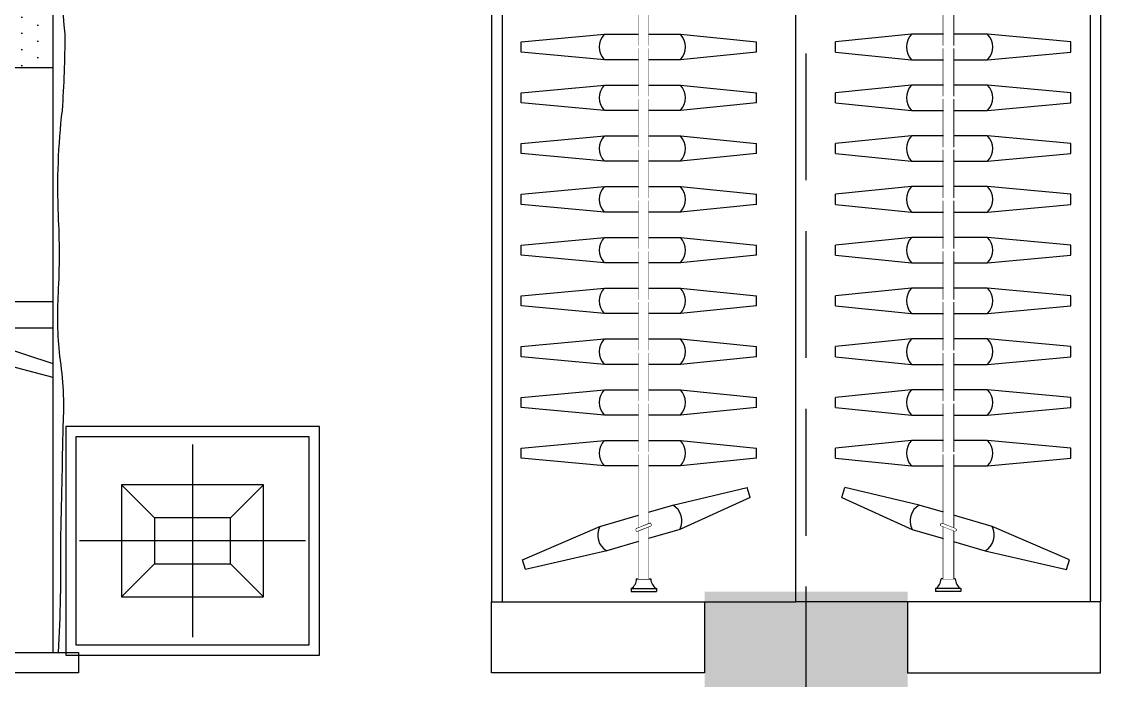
# Model space of a CAD drawing. Header units: millimetres. Extents: x -807114 to 146922, y -468455 to -61603.
# Drawn here: x -325164 to -323038, y -222008 to -220711 of the extents above; entities that cross this region are included whole.
import ezdxf

# ---------------------------------------------------------------- set-up
doc = ezdxf.new("R2010")
doc.units = ezdxf.units.MM
doc.header["$LTSCALE"] = 1000
doc.linetypes.add('DASH', pattern=[0.35, 0.25, -0.1])
doc.layers.add('FF-FURN', color=51, linetype='Continuous')
doc.layers.add('建-轴', color=1, linetype='Continuous')

# ---------------------------------------------------------------- blocks, each defined once
blk = doc.blocks.new('1800X2000床A')
at = {"linetype": 'Continuous'}
h = blk.add_hatch(dxfattribs=at)
h.set_pattern_fill('DOTS', color=57, scale=20, angle=90, style=0)
h.set_pattern_definition([(90, (-37064.08, -174013.955), (-31.75, 15.875), [0, -31.75])])
h.paths.add_polyline_path([(-900, -571.6), (-900, -171.6), (900, -171.6), (900, -571.6)])
for p, q in [((-900, 980), (-900, -1090.1)), ((900, 980), (900, -1090.1)), ((953.8, -980), (-946.7, -980))]:
    blk.add_line(p, q, dxfattribs=at)
at = {"color": 57, "linetype": 'Continuous'}
for p, q in [((900, 438.2), (585.8, 356.9)), ((900, 411.4), (-897.3, -171.6)), ((-946.7, 340.4), (-611.1, 340.4)), ((-169.7, 340.4), (140.3, 340.4)), ((656.5, 340.4), (900, 340.4)), ((-453.9, 289.6), (-946.7, 289.6)), ((402.8, 283.8), (-900, -78.9)), ((263.2, 289.6), (-292.6, 289.6)), ((900, 289.6), (424.5, 289.6)), ((900, -171.6), (-900, -171.6)), ((900, -571.6), (-900, -571.6))]:
    blk.add_line(p, q, dxfattribs=at)
at = {"linetype": 'Continuous'}
blk.add_lwpolyline([(-950, 1020), (-950, 980), (950, 980), (950, 1020), (-950, 1020), (-950, 980)], dxfattribs=at)
at = {"color": 53, "linetype": 'Continuous'}
for points in [[(914.4, -522.6, 0.011501), (915.4, -658.1, -0.027887), (914.1, -811.9, 0.011645), (918.1, -983.7, -0.522577), (807.1, -1071, -0.144021), (749, -1047.2, 0.120265), (697.5, -1028.7, 0.023323), (627.9, -1023.4, -0.068959), (565.4, -1028.2, -0.011626), (430.6, -1016.8, -0.119793), (399.6, -1010.6, 0.046791), (290.8, -1012.6, -0.023628), (190.8, -1010.5, 0.055897), (-51.3, -1012.9, -0.053528), (-91.8, -1019.8, -0.053528), (-132.3, -1012.9, 0.055897), (-374.4, -1010.5, -0.187873), (-362, -1012.6, 0.036947), (-499.8, -1010.6, 0.036442), (-634.8, -1025.7, -0.141351), (-765.6, -1028.2, 0.342539), (-828.1, -1048.6, -0.123892), (-881.4, -1090, -0.37589), (-955.7, -1056.7, -0.329446), (-938.7, -931.9, 0.211134), (-921.8, -890.9, -0.024888), (-915.1, -753.9, 0.06219), (-910.4, -626.7, 0.218233), (-943, -510.5, -0.123513), (-964.3, -410.6, -0.129887), (-943.7, -314.7, 0.095063), (-923.8, -182.3, -0.016498), (-918.2, -32.3, 0.039412), (-910.4, 173.7, -0.025508), (-910.4, 327.9, 0.038458), (-913, 451.6, -0.058958), (-919.7, 588.7, -0.00267), (-914.9, 817.2, -0.013848), (-913.2, 980, -0.011292)], [(910.6, 980, -0.018567), (914.9, 761.8, -0.00267), (919.7, 533.2, -0.058958), (913, 396.2, 0.038458), (910.4, 272.5, -0.025508), (910.4, 118.3, 0.039412), (918.2, -87.7, -0.016498), (923.8, -237.7)], [(923.8, -237.7, 0.037552), (914.4, -522.6)]]:
    blk.add_lwpolyline(points, format="xyb", dxfattribs=at)
at = {"color": 59, "linetype": 'Continuous'}
for centre, radius, start, end in [((1853.5, 686.6), 2630.3, 174.4826, 185.0365), ((427.2, -2159.9), 3098.6, 84.0575, 98.1925), ((-379.1, -2731.9), 3663.7, 84.876, 96.3909), ((-1148.5, 754.9), 1091.3, 346.1307, 9.5201), ((2200.9, 750.7), 2194.7, 175.1743, 187.1461), ((-109.7, 718.3), 864.5, 345.0144, 14.054), ((-1146.4, 492.4), 573.1, 340.1161, 22.5374), ((1117, 492.4), 573.1, 157.4626, 199.8839), ((-426.1, -501), 1200.4, 76.8202, 99.5534), ((259, 469.5), 481.3, 151.9201, 201.9524), ((396.7, -501), 1200.4, 80.4466, 103.1798), ((-288.4, 469.5), 481.3, 338.0476, 28.0799), ((-561.2, 2818.8), 2357, 279.7319, 282.3002), ((429.7, 3708.3), 3234.9, 262.6102, 264.7442), ((329.7, 3708.3), 3234.9, 274.8347, 277.4934), ((-461.2, 2818.8), 2357, 262.1069, 265.8698), ((-382.6, 2242.4), 1941.4, 262.7128, 276.541), ((353.3, 2242.4), 1941.4, 263.459, 277.2872)]:
    blk.add_arc(centre, radius, start, end, dxfattribs=at)
at = {"color": 53, "linetype": 'Continuous'}
for centre, radius, start, end in [((-407.9, -972.7), 1927.1, 79.5219, 101.0093), ((-1061.9, 702.8), 1018.5, 346.621, 13.2374), ((391.7, -1691.8), 2641.6, 82.6669, 98.5823), ((285.3, 706.9), 487.3, 329.872, 28.9386), ((443.9, 707.1), 1238, 170.1485, 190.6384), ((1936.5, 695.7), 1940.4, 173.0204, 186.6449), ((-404.9, -238.2), 948.7, 76.0297, 102.2512), ((375.5, -238.2), 948.7, 77.7488, 103.9703), ((29.9, 505.6), 661.9, 163.9263, 197.1409), ((-1667.9, 484.6), 1505.1, 353.1514, 7.5533), ((1638.5, 484.6), 1505.1, 172.4467, 186.8486), ((-59.2, 505.6), 661.9, 342.8591, 16.0737), ((393, 3966.4), 3498.4, 263.3537, 265.7442), ((293, 3966.4), 3498.4, 275.0712, 277.0989), ((-372, 3643.3), 3190, 262.7818, 265.3485), ((-472, 3643.3), 3190, 275.562, 277.4104), ((-376.1, 1254.1), 970.4, 256.4986, 282.0521), ((346.7, 1254.1), 970.4, 257.9479, 283.5014)]:
    blk.add_arc(centre, radius, start, end, dxfattribs=at)
blk = doc.blocks.new('4afafaf2f2')
at = {"color": 59, "linetype": 'Continuous'}
for p, q in [((2143430.6, -977614.7), (2143430.6, -977169.2)), ((2143620.6, -977392), (2143240.6, -977392))]:
    blk.add_line(p, q, dxfattribs=at)
at = {"color": 57, "linetype": 'Continuous'}
for p, q in [((2143385.6, -977317), (2143320.6, -977252)), ((2143475.6, -977317), (2143540.6, -977252)), ((2143385.6, -977467), (2143320.6, -977532)), ((2143475.6, -977467), (2143540.6, -977532))]:
    blk.add_line(p, q, dxfattribs=at)
for points in [[(2143225.6, -977622), (2143635.6, -977622), (2143635.6, -977162), (2143225.6, -977162)], [(2143475.6, -977467), (2143475.6, -977317), (2143385.6, -977317), (2143385.6, -977467)]]:
    blk.add_lwpolyline(points, close=True, dxfattribs=at)
at = {"layer": 'FF-FURN'}
for points in [[(2143205.6, -977642), (2143655.6, -977642), (2143655.6, -977142), (2143205.6, -977142)], [(2143540.6, -977532), (2143540.6, -977252), (2143320.6, -977252), (2143320.6, -977532)]]:
    blk.add_lwpolyline(points, close=True, dxfattribs=at)

msp = doc.modelspace()

# ---------------------------------------------------------------- hatches: boundary and pattern name
h = msp.add_hatch(color=251)
h.dxf.hatch_style = 1
h.paths.add_polyline_path([(-323818, -221833.4), (-323818, -222233.4), (-323418, -222233.4), (-323418, -221833.4)])

# ---------------------------------------------------------------- linework, layer by layer
at = {"color": 8, "ltscale": 750}
for p, q in [((-323638, -221853.4), (-323638, -219353.4)), ((-323638, -221853.4), (-323638, -219353.4)), ((-323038, -219923.1), (-323038, -221853.4)), ((-324238, -219953.4), (-324238, -221853.4)), ((-323058.1, -219965.2), (-323058.1, -221853.4)), ((-324217.2, -219984.8), (-324217.2, -221853.4)), ((-324179.8, -220750.9), (-324015.7, -220735.9)), ((-323865.7, -220735.9), (-323715.7, -220750.9)), ((-324179.8, -220770.9), (-324179.8, -220750.9)), ((-323715.7, -220770.9), (-323715.7, -220750.9)), ((-323260.3, -220785.9), (-323096.3, -220770.9)), ((-323096.3, -220850.9), (-323260.3, -220835.9)), ((-323096.3, -220870.9), (-323096.3, -220850.9)), ((-323260.3, -220885.9), (-323096.3, -220870.9)), ((-323096.3, -220950.9), (-323260.3, -220935.9)), ((-323096.3, -220970.9), (-323096.3, -220950.9)), ((-323260.3, -220985.9), (-323096.3, -220970.9))]:
    msp.add_line(p, q, dxfattribs=at)
at = {"color": 8}
for p, q in [((-323410.3, -220735.9), (-323560.3, -220750.9)), ((-323096.3, -220750.9), (-323260.3, -220735.9)), ((-323560.3, -220770.9), (-323560.3, -220750.9)), ((-323096.3, -220770.9), (-323096.3, -220750.9)), ((-324015.7, -220785.9), (-324179.8, -220770.9)), ((-323715.7, -220770.9), (-323865.7, -220785.9)), ((-323560.3, -220770.9), (-323410.3, -220785.9)), ((-324179.8, -220850.9), (-324015.7, -220835.9)), ((-323865.7, -220835.9), (-323715.7, -220850.9)), ((-323410.3, -220835.9), (-323560.3, -220850.9)), ((-324179.8, -220870.9), (-324179.8, -220850.9)), ((-323715.7, -220870.9), (-323715.7, -220850.9)), ((-323560.3, -220870.9), (-323560.3, -220850.9)), ((-324015.7, -220885.9), (-324179.8, -220870.9)), ((-323715.7, -220870.9), (-323865.7, -220885.9)), ((-323560.3, -220870.9), (-323410.3, -220885.9)), ((-324179.8, -220950.9), (-324015.7, -220935.9)), ((-324179.8, -220970.9), (-324179.8, -220950.9)), ((-323865.7, -220935.9), (-323715.7, -220950.9)), ((-323715.7, -220970.9), (-323715.7, -220950.9)), ((-323410.3, -220935.9), (-323560.3, -220950.9)), ((-323560.3, -220970.9), (-323560.3, -220950.9)), ((-324015.7, -220985.9), (-324179.8, -220970.9)), ((-323715.7, -220970.9), (-323865.7, -220985.9)), ((-323560.3, -220970.9), (-323410.3, -220985.9)), ((-324179.8, -221050.9), (-324015.7, -221035.9)), ((-323865.7, -221035.9), (-323715.7, -221050.9)), ((-323410.3, -221035.9), (-323560.3, -221050.9)), ((-323096.3, -221050.9), (-323260.3, -221035.9)), ((-324179.8, -221070.9), (-324179.8, -221050.9)), ((-323715.7, -221070.9), (-323715.7, -221050.9)), ((-323560.3, -221070.9), (-323560.3, -221050.9)), ((-323096.3, -221070.9), (-323096.3, -221050.9)), ((-324015.7, -221085.9), (-324179.8, -221070.9)), ((-323715.7, -221070.9), (-323865.7, -221085.9)), ((-323560.3, -221070.9), (-323410.3, -221085.9)), ((-323260.3, -221085.9), (-323096.3, -221070.9)), ((-324179.8, -221150.9), (-324015.7, -221135.9)), ((-323865.7, -221135.9), (-323715.7, -221150.9)), ((-323410.3, -221135.9), (-323560.3, -221150.9)), ((-323096.3, -221150.9), (-323260.3, -221135.9)), ((-324179.8, -221170.9), (-324179.8, -221150.9)), ((-323715.7, -221170.9), (-323715.7, -221150.9)), ((-323560.3, -221170.9), (-323560.3, -221150.9)), ((-323096.3, -221170.9), (-323096.3, -221150.9)), ((-324015.7, -221185.9), (-324179.8, -221170.9)), ((-323715.7, -221170.9), (-323865.7, -221185.9)), ((-323560.3, -221170.9), (-323410.3, -221185.9)), ((-323260.3, -221185.9), (-323096.3, -221170.9)), ((-324179.8, -221250.9), (-324015.7, -221235.9)), ((-323865.7, -221235.9), (-323715.7, -221250.9)), ((-323410.3, -221235.9), (-323560.3, -221250.9)), ((-323096.3, -221250.9), (-323260.3, -221235.9)), ((-324179.8, -221270.9), (-324179.8, -221250.9)), ((-324015.7, -221285.9), (-324179.8, -221270.9)), ((-323715.7, -221270.9), (-323865.7, -221285.9)), ((-323715.7, -221270.9), (-323715.7, -221250.9)), ((-323560.3, -221270.9), (-323560.3, -221250.9)), ((-323560.3, -221270.9), (-323410.3, -221285.9)), ((-323260.3, -221285.9), (-323096.3, -221270.9)), ((-323096.3, -221270.9), (-323096.3, -221250.9)), ((-324179.8, -221350.9), (-324015.7, -221335.9)), ((-324179.8, -221370.9), (-324179.8, -221350.9)), ((-323865.7, -221335.9), (-323715.7, -221350.9)), ((-323715.7, -221370.9), (-323715.7, -221350.9)), ((-323410.3, -221335.9), (-323560.3, -221350.9)), ((-323560.3, -221370.9), (-323560.3, -221350.9)), ((-323096.3, -221350.9), (-323260.3, -221335.9)), ((-323096.3, -221370.9), (-323096.3, -221350.9)), ((-324015.7, -221385.9), (-324179.8, -221370.9)), ((-323715.7, -221370.9), (-323865.7, -221385.9)), ((-323560.3, -221370.9), (-323410.3, -221385.9)), ((-323260.3, -221385.9), (-323096.3, -221370.9)), ((-324179.8, -221450.9), (-324015.7, -221435.9)), ((-323865.7, -221435.9), (-323715.7, -221450.9)), ((-323410.3, -221435.9), (-323560.3, -221450.9)), ((-323096.3, -221450.9), (-323260.3, -221435.9)), ((-324179.8, -221470.9), (-324179.8, -221450.9)), ((-323715.7, -221470.9), (-323715.7, -221450.9)), ((-323560.3, -221470.9), (-323560.3, -221450.9)), ((-323096.3, -221470.9), (-323096.3, -221450.9)), ((-324015.7, -221485.9), (-324179.8, -221470.9)), ((-323715.7, -221470.9), (-323865.7, -221485.9)), ((-323560.3, -221470.9), (-323410.3, -221485.9)), ((-323260.3, -221485.9), (-323096.3, -221470.9)), ((-324179.8, -221550.9), (-324015.7, -221535.9)), ((-323865.7, -221535.9), (-323715.7, -221550.9)), ((-323410.3, -221535.9), (-323560.3, -221550.9)), ((-323096.3, -221550.9), (-323260.3, -221535.9)), ((-324179.8, -221570.9), (-324179.8, -221550.9)), ((-323715.7, -221570.9), (-323715.7, -221550.9)), ((-323560.3, -221570.9), (-323560.3, -221550.9)), ((-323096.3, -221570.9), (-323096.3, -221550.9)), ((-324015.7, -221585.9), (-324179.8, -221570.9)), ((-323715.7, -221570.9), (-323865.7, -221585.9)), ((-323560.3, -221570.9), (-323410.3, -221585.9)), ((-323260.3, -221585.9), (-323096.3, -221570.9)), ((-323881, -221663), (-323734.3, -221628.8)), ((-323728.6, -221648), (-323734.3, -221628.8)), ((-323547.4, -221648), (-323541.7, -221628.8)), ((-323395, -221663), (-323541.7, -221628.8)), ((-323728.6, -221648), (-323866.9, -221710.9)), ((-323547.4, -221648), (-323409.2, -221710.9)), ((-324177, -221770.7), (-324024.9, -221705.5)), ((-323099.1, -221770.7), (-323251.2, -221705.5)), ((-324010.7, -221753.4), (-324171.3, -221789.9)), ((-323265.3, -221753.4), (-323104.7, -221789.9)), ((-324171.3, -221789.9), (-324177, -221770.7)), ((-323104.7, -221789.9), (-323099.1, -221770.7)), ((-323952, -221808.4), (-323924, -221808.4)), ((-323952, -221808.4), (-323924, -221808.4)), ((-323324, -221808.4), (-323352, -221808.4)), ((-323324, -221808.4), (-323352, -221808.4)), ((-323963, -221827.4), (-323913, -221827.4)), ((-323963, -221827.4), (-323963, -221833.4)), ((-323963, -221827.4), (-323913, -221827.4)), ((-323963, -221827.4), (-323963, -221833.4)), ((-323963, -221833.4), (-323913, -221833.4)), ((-323913, -221827.4), (-323913, -221833.4)), ((-323913, -221827.4), (-323913, -221833.4)), ((-323313, -221827.4), (-323363, -221827.4)), ((-323363, -221827.4), (-323363, -221833.4)), ((-323313, -221827.4), (-323363, -221827.4)), ((-323363, -221827.4), (-323363, -221833.4)), ((-323313, -221833.4), (-323363, -221833.4)), ((-323313, -221827.4), (-323313, -221833.4)), ((-323313, -221827.4), (-323313, -221833.4))]:
    msp.add_line(p, q, dxfattribs=at)
at = {"ltscale": 750}
for p in [(-324238, -221853.4), (-323038, -221853.4)]:
    msp.add_line(p, (-323638, -221853.4), dxfattribs=at)
at = {"color": 8, "ltscale": 750}
for points in [[(-323928.4, -221808.4), (-323928.4, -219686.2), (-323948.4, -219686.2), (-323948.4, -221808.4)], [(-323347.6, -221808.4), (-323347.6, -219688.9), (-323327.6, -219688.9), (-323327.6, -221808.4)]]:
    msp.add_lwpolyline(points, close=True, dxfattribs=at)
for points in [[(-324238, -221853.4), (-323818, -221853.4), (-323818, -221993.4), (-324238, -221993.4)], [(-323038, -221853.4), (-323418, -221853.4), (-323418, -221993.4), (-323038, -221993.4)]]:
    msp.add_lwpolyline(points, close=True)
for centre, start, end in [((-323989.5, -220760.9), 136.3972, 223.6028), ((-323892, -220760.9), 316.3972, 43.6028), ((-323286.6, -220760.9), 316.3972, 43.6028), ((-323286.6, -220860.9), 316.3972, 43.6028), ((-323286.6, -220960.9), 316.3972, 43.6028)]:
    msp.add_arc(centre, 36.3, start, end, dxfattribs=at)
at = {"color": 250}
for centre, start, end in [((-323384.1, -220760.9), 136.3972, 223.6028), ((-323989.5, -220860.9), 136.3972, 223.6028), ((-323892, -220860.9), 316.3972, 43.6028), ((-323384.1, -220860.9), 136.3972, 223.6028), ((-323989.5, -220960.9), 136.3972, 223.6028), ((-323892, -220960.9), 316.3972, 43.6028), ((-323384.1, -220960.9), 136.3972, 223.6028), ((-323989.5, -221060.9), 136.3972, 223.6028), ((-323892, -221060.9), 316.3972, 43.6028), ((-323384.1, -221060.9), 136.3972, 223.6028), ((-323286.6, -221060.9), 316.3972, 43.6028), ((-323989.5, -221160.9), 136.3972, 223.6028), ((-323892, -221160.9), 316.3972, 43.6028), ((-323384.1, -221160.9), 136.3972, 223.6028), ((-323286.6, -221160.9), 316.3972, 43.6028), ((-323989.5, -221260.9), 136.3972, 223.6028), ((-323892, -221260.9), 316.3972, 43.6028), ((-323384.1, -221260.9), 136.3972, 223.6028), ((-323286.6, -221260.9), 316.3972, 43.6028), ((-323989.5, -221360.9), 136.3972, 223.6028), ((-323892, -221360.9), 316.3972, 43.6028), ((-323384.1, -221360.9), 136.3972, 223.6028), ((-323286.6, -221360.9), 316.3972, 43.6028), ((-323989.5, -221460.9), 136.3972, 223.6028), ((-323892, -221460.9), 316.3972, 43.6028), ((-323384.1, -221460.9), 136.3972, 223.6028), ((-323286.6, -221460.9), 316.3972, 43.6028), ((-323989.5, -221560.9), 136.3972, 223.6028), ((-323892, -221560.9), 316.3972, 43.6028), ((-323384.1, -221560.9), 136.3972, 223.6028), ((-323286.6, -221560.9), 316.3972, 43.6028), ((-323899.1, -221694.4), 332.8523, 60.0579), ((-323376.9, -221694.4), 119.9421, 207.1477), ((-323992.6, -221722), 152.8523, 240.0579), ((-323283.4, -221722), 299.9421, 27.1477)]:
    msp.add_arc(centre, 36.3, start, end, dxfattribs=at)
at = {"color": 8}
for centre, start, end in [((-323974, -221808.4), 299.9156, 359.9473), ((-323974, -221808.4), 299.9156, 359.9473), ((-323902.1, -221808.4), 180.0527, 240.0844), ((-323902.1, -221808.4), 180.0527, 240.0844), ((-323374, -221808.4), 299.9156, 359.9473), ((-323374, -221808.4), 299.9156, 359.9473), ((-323302.1, -221808.4), 180.0527, 240.0844), ((-323302.1, -221808.4), 180.0527, 240.0844)]:
    msp.add_arc(centre, 21.9, start, end, dxfattribs=at)
at = {"layer": '建-轴', "linetype": 'DASH'}
msp.add_line((-323618, -231873.4), (-323618, -217313.4), dxfattribs=at)

# ---------------------------------------------------------------- block references
at = {"rotation": 90.00000000000014}
msp.add_blockref('4afafaf2f2', (-1302219.3, -2365164.1), dxfattribs=at)
at = {"layer": 'FF-FURN', "xscale": -1, "rotation": 180}
msp.add_blockref('1800X2000床A', (-326002, -220973.4), dxfattribs=at)

# ---------------------------------------------------------------- next in the draw order: wipeouts: each hides what was drawn before it
at = {"color": 8, "ltscale": 750}
for points in [[(-323928.4, -221808.4), (-323928.4, -219686.2), (-323948.4, -219686.2), (-323948.4, -221808.4)], [(-323347.6, -221808.4), (-323347.6, -219688.9), (-323327.6, -219688.9), (-323327.6, -221808.4)]]:
    msp.add_wipeout(points, dxfattribs=at)

# ---------------------------------------------------------------- next in the draw order: linework, layer by layer
at = {"color": 8}
for p, q in [((-324015.7, -220735.9), (-323948.4, -220735.9)), ((-323928.4, -220735.9), (-323865.7, -220735.9)), ((-323347.6, -220735.9), (-323410.3, -220735.9)), ((-323260.3, -220735.9), (-323327.6, -220735.9)), ((-323948.4, -220785.9), (-324015.7, -220785.9)), ((-323865.7, -220785.9), (-323928.4, -220785.9)), ((-324015.7, -220835.9), (-323948.4, -220835.9)), ((-323928.4, -220835.9), (-323865.7, -220835.9)), ((-323948.4, -220885.9), (-324015.7, -220885.9)), ((-323865.7, -220885.9), (-323928.4, -220885.9)), ((-324015.7, -220935.9), (-323948.4, -220935.9)), ((-323928.4, -220935.9), (-323865.7, -220935.9)), ((-323948.4, -220985.9), (-324015.7, -220985.9)), ((-323865.7, -220985.9), (-323928.4, -220985.9)), ((-323410.3, -220985.9), (-323347.6, -220985.9)), ((-323327.6, -220985.9), (-323260.3, -220985.9)), ((-324015.7, -221035.9), (-323948.4, -221035.9)), ((-323928.4, -221035.9), (-323865.7, -221035.9)), ((-323347.6, -221035.9), (-323410.3, -221035.9)), ((-323260.3, -221035.9), (-323327.6, -221035.9)), ((-323948.4, -221085.9), (-324015.7, -221085.9)), ((-323865.7, -221085.9), (-323928.4, -221085.9)), ((-323410.3, -221085.9), (-323347.6, -221085.9)), ((-323327.6, -221085.9), (-323260.3, -221085.9)), ((-324015.7, -221135.9), (-323948.4, -221135.9)), ((-323928.4, -221135.9), (-323865.7, -221135.9)), ((-323347.6, -221135.9), (-323410.3, -221135.9)), ((-323260.3, -221135.9), (-323327.6, -221135.9)), ((-323948.4, -221185.9), (-324015.7, -221185.9)), ((-323865.7, -221185.9), (-323928.4, -221185.9)), ((-323410.3, -221185.9), (-323347.6, -221185.9)), ((-323327.6, -221185.9), (-323260.3, -221185.9)), ((-324015.7, -221235.9), (-323948.4, -221235.9)), ((-323928.4, -221235.9), (-323865.7, -221235.9)), ((-323347.6, -221235.9), (-323410.3, -221235.9)), ((-323260.3, -221235.9), (-323327.6, -221235.9)), ((-323948.4, -221285.9), (-324015.7, -221285.9)), ((-323865.7, -221285.9), (-323928.4, -221285.9)), ((-323410.3, -221285.9), (-323347.6, -221285.9)), ((-323327.6, -221285.9), (-323260.3, -221285.9)), ((-324015.7, -221335.9), (-323948.4, -221335.9)), ((-323928.4, -221335.9), (-323865.7, -221335.9)), ((-323347.6, -221335.9), (-323410.3, -221335.9)), ((-323260.3, -221335.9), (-323327.6, -221335.9)), ((-323948.4, -221385.9), (-324015.7, -221385.9)), ((-323865.7, -221385.9), (-323928.4, -221385.9)), ((-323410.3, -221385.9), (-323347.6, -221385.9)), ((-323327.6, -221385.9), (-323260.3, -221385.9)), ((-324015.7, -221435.9), (-323948.4, -221435.9)), ((-323928.4, -221435.9), (-323865.7, -221435.9)), ((-323347.6, -221435.9), (-323410.3, -221435.9)), ((-323260.3, -221435.9), (-323327.6, -221435.9)), ((-323948.4, -221485.9), (-324015.7, -221485.9)), ((-323865.7, -221485.9), (-323928.4, -221485.9)), ((-323410.3, -221485.9), (-323347.6, -221485.9)), ((-323327.6, -221485.9), (-323260.3, -221485.9)), ((-324015.7, -221535.9), (-323948.4, -221535.9)), ((-323928.4, -221535.9), (-323865.7, -221535.9)), ((-323347.6, -221535.9), (-323410.3, -221535.9)), ((-323260.3, -221535.9), (-323327.6, -221535.9)), ((-323948.4, -221585.9), (-324015.7, -221585.9)), ((-323865.7, -221585.9), (-323928.4, -221585.9)), ((-323410.3, -221585.9), (-323347.6, -221585.9)), ((-323327.6, -221585.9), (-323260.3, -221585.9)), ((-323928.4, -221677), (-323881, -221663)), ((-323347.6, -221677), (-323395, -221663)), ((-323948.4, -221735), (-324010.7, -221753.4)), ((-323327.6, -221735), (-323265.3, -221753.4))]:
    msp.add_line(p, q, dxfattribs=at)
at = {"color": 8, "ltscale": 750}
for p, q in [((-323410.3, -220785.9), (-323347.6, -220785.9)), ((-323327.6, -220785.9), (-323260.3, -220785.9)), ((-323347.6, -220835.9), (-323410.3, -220835.9)), ((-323260.3, -220835.9), (-323327.6, -220835.9)), ((-323410.3, -220885.9), (-323347.6, -220885.9)), ((-323327.6, -220885.9), (-323260.3, -220885.9)), ((-323347.6, -220935.9), (-323410.3, -220935.9)), ((-323260.3, -220935.9), (-323327.6, -220935.9))]:
    msp.add_line(p, q, dxfattribs=at)
for points in [[(-323928.1, -221705.4), (-323924.8, -221704.1), (-323924.3, -221703.6), (-323924, -221703.3), (-323923.8, -221703), (-323923.7, -221702.6), (-323923.6, -221702.2), (-323923.6, -221701.8), (-323923.6, -221701.5), (-323923.7, -221701.1), (-323923.9, -221700.8), (-323924, -221700.5), (-323924.2, -221700.3), (-323924.5, -221700.1), (-323924.7, -221699.9), (-323925, -221699.7), (-323925.2, -221699.6), (-323925.6, -221699.5), (-323926, -221699.5), (-323926.4, -221699.5), (-323926.5, -221699.5), (-323952.1, -221709.6), (-323952.2, -221709.7), (-323952.3, -221709.8), (-323952.5, -221709.9), (-323952.6, -221710), (-323952.7, -221710.1), (-323952.8, -221710.3), (-323952.9, -221710.5), (-323953, -221710.6), (-323953.1, -221710.8), (-323953.1, -221711), (-323953.2, -221711.3), (-323953.1, -221711.7), (-323953.2, -221711.8), (-323953.2, -221712), (-323953.2, -221712.1), (-323953.1, -221712.4), (-323953, -221712.7), (-323952.9, -221712.8), (-323952.8, -221713), (-323952.8, -221713.1), (-323952.7, -221713.2), (-323952.5, -221713.4), (-323952.4, -221713.5), (-323952.3, -221713.6), (-323952.2, -221713.7), (-323952, -221713.8), (-323951.9, -221713.8), (-323951.8, -221713.9), (-323951.6, -221714), (-323951.5, -221714), (-323951.3, -221714.1), (-323951.1, -221714.1), (-323951, -221714.1), (-323950.8, -221714.1), (-323950.6, -221714.1), (-323950.5, -221714.1), (-323950.3, -221714.1), (-323950.1, -221714)], [(-323348, -221705.4), (-323351.2, -221704.1), (-323351.8, -221703.6), (-323352, -221703.3), (-323352.2, -221703), (-323352.4, -221702.6), (-323352.4, -221702.2), (-323352.4, -221701.8), (-323352.4, -221701.5), (-323352.3, -221701.1), (-323352.2, -221700.8), (-323352, -221700.5), (-323351.8, -221700.3), (-323351.6, -221700.1), (-323351.3, -221699.9), (-323351, -221699.7), (-323350.8, -221699.6), (-323350.4, -221699.5), (-323350, -221699.5), (-323349.6, -221699.5), (-323349.6, -221699.5), (-323323.9, -221709.6), (-323323.8, -221709.7), (-323323.7, -221709.8), (-323323.6, -221709.9), (-323323.5, -221710), (-323323.4, -221710.1), (-323323.2, -221710.3), (-323323.1, -221710.5), (-323323.1, -221710.6), (-323323, -221710.8), (-323322.9, -221711), (-323322.9, -221711.3), (-323322.9, -221711.7), (-323322.8, -221711.8), (-323322.8, -221712), (-323322.9, -221712.1), (-323322.9, -221712.4), (-323323, -221712.7), (-323323.1, -221712.8), (-323323.2, -221713), (-323323.3, -221713.1), (-323323.4, -221713.2), (-323323.5, -221713.4), (-323323.6, -221713.5), (-323323.7, -221713.6), (-323323.9, -221713.7), (-323324, -221713.8), (-323324.1, -221713.8), (-323324.3, -221713.9), (-323324.4, -221714), (-323324.6, -221714), (-323324.7, -221714.1), (-323324.9, -221714.1), (-323325.1, -221714.1), (-323325.2, -221714.1), (-323325.4, -221714.1), (-323325.6, -221714.1), (-323325.8, -221714.1), (-323326, -221714)]]:
    msp.add_lwpolyline(points, close=True, dxfattribs=at)

# ---------------------------------------------------------------- next in the draw order: wipeouts: each hides what was drawn before it
for points in [[(-323928.2, -220763.3), (-323924.7, -220763.3), (-323924, -220763.1), (-323923.7, -220762.9), (-323923.4, -220762.7), (-323923.1, -220762.3), (-323922.9, -220762), (-323922.8, -220761.6), (-323922.7, -220761.3), (-323922.6, -220760.9), (-323922.6, -220760.6), (-323922.7, -220760.3), (-323922.8, -220760), (-323922.9, -220759.7), (-323923.1, -220759.4), (-323923.3, -220759.2), (-323923.5, -220759), (-323923.8, -220758.8), (-323924.2, -220758.6), (-323924.5, -220758.5), (-323924.6, -220758.4), (-323952.1, -220758.4), (-323952.3, -220758.5), (-323952.4, -220758.5), (-323952.6, -220758.6), (-323952.7, -220758.6), (-323952.9, -220758.7), (-323953, -220758.8), (-323953.2, -220759), (-323953.3, -220759.1), (-323953.5, -220759.2), (-323953.6, -220759.4), (-323953.8, -220759.6), (-323953.9, -220760), (-323954, -220760.1), (-323954, -220760.2), (-323954, -220760.4), (-323954.1, -220760.7), (-323954.1, -220761), (-323954.1, -220761.1), (-323954, -220761.3), (-323954, -220761.4), (-323954, -220761.6), (-323953.9, -220761.8), (-323953.8, -220761.9), (-323953.8, -220762.1), (-323953.7, -220762.2), (-323953.6, -220762.3), (-323953.5, -220762.4), (-323953.4, -220762.6), (-323953.3, -220762.7), (-323953.2, -220762.8), (-323953, -220762.9), (-323952.8, -220763), (-323952.7, -220763.1), (-323952.6, -220763.1), (-323952.4, -220763.2), (-323952.3, -220763.2), (-323952.1, -220763.3), (-323951.8, -220763.3)], [(-323347.8, -220763.3), (-323351.3, -220763.3), (-323352, -220763.1), (-323352.3, -220762.9), (-323352.6, -220762.7), (-323352.9, -220762.3), (-323353.1, -220762), (-323353.3, -220761.6), (-323353.4, -220761.3), (-323353.4, -220760.9), (-323353.4, -220760.6), (-323353.3, -220760.3), (-323353.2, -220760), (-323353.1, -220759.7), (-323352.9, -220759.4), (-323352.7, -220759.2), (-323352.6, -220759), (-323352.2, -220758.8), (-323351.9, -220758.6), (-323351.5, -220758.5), (-323351.4, -220758.4), (-323323.9, -220758.4), (-323323.8, -220758.5), (-323323.7, -220758.5), (-323323.4, -220758.6), (-323323.3, -220758.6), (-323323.2, -220758.7), (-323323, -220758.8), (-323322.8, -220759), (-323322.7, -220759.1), (-323322.6, -220759.2), (-323322.4, -220759.4), (-323322.3, -220759.6), (-323322.2, -220760), (-323322.1, -220760.1), (-323322, -220760.2), (-323322, -220760.4), (-323322, -220760.7), (-323321.9, -220761), (-323322, -220761.1), (-323322, -220761.3), (-323322, -220761.4), (-323322.1, -220761.6), (-323322.1, -220761.8), (-323322.2, -220761.9), (-323322.3, -220762.1), (-323322.3, -220762.2), (-323322.4, -220762.3), (-323322.5, -220762.4), (-323322.6, -220762.6), (-323322.8, -220762.7), (-323322.9, -220762.8), (-323323, -220762.9), (-323323.2, -220763), (-323323.3, -220763.1), (-323323.4, -220763.1), (-323323.6, -220763.2), (-323323.8, -220763.2), (-323324, -220763.3), (-323324.2, -220763.3)], [(-323928.2, -220863.3), (-323924.7, -220863.3), (-323924, -220863.1), (-323923.7, -220862.9), (-323923.4, -220862.7), (-323923.1, -220862.3), (-323922.9, -220862), (-323922.8, -220861.6), (-323922.7, -220861.3), (-323922.6, -220860.9), (-323922.6, -220860.6), (-323922.7, -220860.3), (-323922.8, -220860), (-323922.9, -220859.7), (-323923.1, -220859.4), (-323923.3, -220859.2), (-323923.5, -220859), (-323923.8, -220858.8), (-323924.2, -220858.6), (-323924.5, -220858.5), (-323924.6, -220858.4), (-323952.1, -220858.4), (-323952.3, -220858.5), (-323952.4, -220858.5), (-323952.6, -220858.6), (-323952.7, -220858.6), (-323952.9, -220858.7), (-323953, -220858.8), (-323953.2, -220859), (-323953.3, -220859.1), (-323953.5, -220859.2), (-323953.6, -220859.4), (-323953.8, -220859.6), (-323953.9, -220860), (-323954, -220860.1), (-323954, -220860.2), (-323954, -220860.4), (-323954.1, -220860.7), (-323954.1, -220861), (-323954.1, -220861.1), (-323954, -220861.3), (-323954, -220861.4), (-323954, -220861.6), (-323953.9, -220861.8), (-323953.8, -220861.9), (-323953.8, -220862.1), (-323953.7, -220862.2), (-323953.6, -220862.3), (-323953.5, -220862.4), (-323953.4, -220862.6), (-323953.3, -220862.7), (-323953.2, -220862.8), (-323953, -220862.9), (-323952.8, -220863), (-323952.7, -220863.1), (-323952.6, -220863.1), (-323952.4, -220863.2), (-323952.3, -220863.2), (-323952.1, -220863.3), (-323951.8, -220863.3)], [(-323347.8, -220863.3), (-323351.3, -220863.3), (-323352, -220863.1), (-323352.3, -220862.9), (-323352.6, -220862.7), (-323352.9, -220862.3), (-323353.1, -220862), (-323353.3, -220861.6), (-323353.4, -220861.3), (-323353.4, -220860.9), (-323353.4, -220860.6), (-323353.3, -220860.3), (-323353.2, -220860), (-323353.1, -220859.7), (-323352.9, -220859.4), (-323352.7, -220859.2), (-323352.6, -220859), (-323352.2, -220858.8), (-323351.9, -220858.6), (-323351.5, -220858.5), (-323351.4, -220858.4), (-323323.9, -220858.4), (-323323.8, -220858.5), (-323323.7, -220858.5), (-323323.4, -220858.6), (-323323.3, -220858.6), (-323323.2, -220858.7), (-323323, -220858.8), (-323322.8, -220859), (-323322.7, -220859.1), (-323322.6, -220859.2), (-323322.4, -220859.4), (-323322.3, -220859.6), (-323322.2, -220860), (-323322.1, -220860.1), (-323322, -220860.2), (-323322, -220860.4), (-323322, -220860.7), (-323321.9, -220861), (-323322, -220861.1), (-323322, -220861.3), (-323322, -220861.4), (-323322.1, -220861.6), (-323322.1, -220861.8), (-323322.2, -220861.9), (-323322.3, -220862.1), (-323322.3, -220862.2), (-323322.4, -220862.3), (-323322.5, -220862.4), (-323322.6, -220862.6), (-323322.8, -220862.7), (-323322.9, -220862.8), (-323323, -220862.9), (-323323.2, -220863), (-323323.3, -220863.1), (-323323.4, -220863.1), (-323323.6, -220863.2), (-323323.8, -220863.2), (-323324, -220863.3), (-323324.2, -220863.3)], [(-323928.2, -220963.3), (-323924.7, -220963.3), (-323924, -220963.1), (-323923.7, -220962.9), (-323923.4, -220962.7), (-323923.1, -220962.3), (-323922.9, -220962), (-323922.8, -220961.6), (-323922.7, -220961.3), (-323922.6, -220960.9), (-323922.6, -220960.6), (-323922.7, -220960.3), (-323922.8, -220960), (-323922.9, -220959.7), (-323923.1, -220959.4), (-323923.3, -220959.2), (-323923.5, -220959), (-323923.8, -220958.8), (-323924.2, -220958.6), (-323924.5, -220958.5), (-323924.6, -220958.4), (-323952.1, -220958.4), (-323952.3, -220958.5), (-323952.4, -220958.5), (-323952.6, -220958.6), (-323952.7, -220958.6), (-323952.9, -220958.7), (-323953, -220958.8), (-323953.2, -220959), (-323953.3, -220959.1), (-323953.5, -220959.2), (-323953.6, -220959.4), (-323953.8, -220959.6), (-323953.9, -220960), (-323954, -220960.1), (-323954, -220960.2), (-323954, -220960.4), (-323954.1, -220960.7), (-323954.1, -220961), (-323954.1, -220961.1), (-323954, -220961.3), (-323954, -220961.4), (-323954, -220961.6), (-323953.9, -220961.8), (-323953.8, -220961.9), (-323953.8, -220962.1), (-323953.7, -220962.2), (-323953.6, -220962.3), (-323953.5, -220962.4), (-323953.4, -220962.6), (-323953.3, -220962.7), (-323953.2, -220962.8), (-323953, -220962.9), (-323952.8, -220963), (-323952.7, -220963.1), (-323952.6, -220963.1), (-323952.4, -220963.2), (-323952.3, -220963.2), (-323952.1, -220963.3), (-323951.8, -220963.3)], [(-323347.8, -220963.3), (-323351.3, -220963.3), (-323352, -220963.1), (-323352.3, -220962.9), (-323352.6, -220962.7), (-323352.9, -220962.3), (-323353.1, -220962), (-323353.3, -220961.6), (-323353.4, -220961.3), (-323353.4, -220960.9), (-323353.4, -220960.6), (-323353.3, -220960.3), (-323353.2, -220960), (-323353.1, -220959.7), (-323352.9, -220959.4), (-323352.7, -220959.2), (-323352.6, -220959), (-323352.2, -220958.8), (-323351.9, -220958.6), (-323351.5, -220958.5), (-323351.4, -220958.4), (-323323.9, -220958.4), (-323323.8, -220958.5), (-323323.7, -220958.5), (-323323.4, -220958.6), (-323323.3, -220958.6), (-323323.2, -220958.7), (-323323, -220958.8), (-323322.8, -220959), (-323322.7, -220959.1), (-323322.6, -220959.2), (-323322.4, -220959.4), (-323322.3, -220959.6), (-323322.2, -220960), (-323322.1, -220960.1), (-323322, -220960.2), (-323322, -220960.4), (-323322, -220960.7), (-323321.9, -220961), (-323322, -220961.1), (-323322, -220961.3), (-323322, -220961.4), (-323322.1, -220961.6), (-323322.1, -220961.8), (-323322.2, -220961.9), (-323322.3, -220962.1), (-323322.3, -220962.2), (-323322.4, -220962.3), (-323322.5, -220962.4), (-323322.6, -220962.6), (-323322.8, -220962.7), (-323322.9, -220962.8), (-323323, -220962.9), (-323323.2, -220963), (-323323.3, -220963.1), (-323323.4, -220963.1), (-323323.6, -220963.2), (-323323.8, -220963.2), (-323324, -220963.3), (-323324.2, -220963.3)], [(-323928.2, -221063.3), (-323924.7, -221063.3), (-323924, -221063.1), (-323923.7, -221062.9), (-323923.4, -221062.7), (-323923.1, -221062.3), (-323922.9, -221062), (-323922.8, -221061.6), (-323922.7, -221061.3), (-323922.6, -221060.9), (-323922.6, -221060.6), (-323922.7, -221060.3), (-323922.8, -221060), (-323922.9, -221059.7), (-323923.1, -221059.4), (-323923.3, -221059.2), (-323923.5, -221059), (-323923.8, -221058.8), (-323924.2, -221058.6), (-323924.5, -221058.5), (-323924.6, -221058.4), (-323952.1, -221058.4), (-323952.3, -221058.5), (-323952.4, -221058.5), (-323952.6, -221058.6), (-323952.7, -221058.6), (-323952.9, -221058.7), (-323953, -221058.8), (-323953.2, -221059), (-323953.3, -221059.1), (-323953.5, -221059.2), (-323953.6, -221059.4), (-323953.8, -221059.6), (-323953.9, -221060), (-323954, -221060.1), (-323954, -221060.2), (-323954, -221060.4), (-323954.1, -221060.7), (-323954.1, -221061), (-323954.1, -221061.1), (-323954, -221061.3), (-323954, -221061.4), (-323954, -221061.6), (-323953.9, -221061.8), (-323953.8, -221061.9), (-323953.8, -221062.1), (-323953.7, -221062.2), (-323953.6, -221062.3), (-323953.5, -221062.4), (-323953.4, -221062.6), (-323953.3, -221062.7), (-323953.2, -221062.8), (-323953, -221062.9), (-323952.8, -221063), (-323952.7, -221063.1), (-323952.6, -221063.1), (-323952.4, -221063.2), (-323952.3, -221063.2), (-323952.1, -221063.3), (-323951.8, -221063.3)], [(-323347.8, -221063.3), (-323351.3, -221063.3), (-323352, -221063.1), (-323352.3, -221062.9), (-323352.6, -221062.7), (-323352.9, -221062.3), (-323353.1, -221062), (-323353.3, -221061.6), (-323353.4, -221061.3), (-323353.4, -221060.9), (-323353.4, -221060.6), (-323353.3, -221060.3), (-323353.2, -221060), (-323353.1, -221059.7), (-323352.9, -221059.4), (-323352.7, -221059.2), (-323352.6, -221059), (-323352.2, -221058.8), (-323351.9, -221058.6), (-323351.5, -221058.5), (-323351.4, -221058.4), (-323323.9, -221058.4), (-323323.8, -221058.5), (-323323.7, -221058.5), (-323323.4, -221058.6), (-323323.3, -221058.6), (-323323.2, -221058.7), (-323323, -221058.8), (-323322.8, -221059), (-323322.7, -221059.1), (-323322.6, -221059.2), (-323322.4, -221059.4), (-323322.3, -221059.6), (-323322.2, -221060), (-323322.1, -221060.1), (-323322, -221060.2), (-323322, -221060.4), (-323322, -221060.7), (-323321.9, -221061), (-323322, -221061.1), (-323322, -221061.3), (-323322, -221061.4), (-323322.1, -221061.6), (-323322.1, -221061.8), (-323322.2, -221061.9), (-323322.3, -221062.1), (-323322.3, -221062.2), (-323322.4, -221062.3), (-323322.5, -221062.4), (-323322.6, -221062.6), (-323322.8, -221062.7), (-323322.9, -221062.8), (-323323, -221062.9), (-323323.2, -221063), (-323323.3, -221063.1), (-323323.4, -221063.1), (-323323.6, -221063.2), (-323323.8, -221063.2), (-323324, -221063.3), (-323324.2, -221063.3)], [(-323928.2, -221163.3), (-323924.7, -221163.3), (-323924, -221163.1), (-323923.7, -221162.9), (-323923.4, -221162.7), (-323923.1, -221162.3), (-323922.9, -221162), (-323922.8, -221161.6), (-323922.7, -221161.3), (-323922.6, -221160.9), (-323922.6, -221160.6), (-323922.7, -221160.3), (-323922.8, -221160), (-323922.9, -221159.7), (-323923.1, -221159.4), (-323923.3, -221159.2), (-323923.5, -221159), (-323923.8, -221158.8), (-323924.2, -221158.6), (-323924.5, -221158.5), (-323924.6, -221158.4), (-323952.1, -221158.4), (-323952.3, -221158.5), (-323952.4, -221158.5), (-323952.6, -221158.6), (-323952.7, -221158.6), (-323952.9, -221158.7), (-323953, -221158.8), (-323953.2, -221159), (-323953.3, -221159.1), (-323953.5, -221159.2), (-323953.6, -221159.4), (-323953.8, -221159.6), (-323953.9, -221160), (-323954, -221160.1), (-323954, -221160.2), (-323954, -221160.4), (-323954.1, -221160.7), (-323954.1, -221161), (-323954.1, -221161.1), (-323954, -221161.3), (-323954, -221161.4), (-323954, -221161.6), (-323953.9, -221161.8), (-323953.8, -221161.9), (-323953.8, -221162.1), (-323953.7, -221162.2), (-323953.6, -221162.3), (-323953.5, -221162.4), (-323953.4, -221162.6), (-323953.3, -221162.7), (-323953.2, -221162.8), (-323953, -221162.9), (-323952.8, -221163), (-323952.7, -221163.1), (-323952.6, -221163.1), (-323952.4, -221163.2), (-323952.3, -221163.2), (-323952.1, -221163.3), (-323951.8, -221163.3)], [(-323347.8, -221163.3), (-323351.3, -221163.3), (-323352, -221163.1), (-323352.3, -221162.9), (-323352.6, -221162.7), (-323352.9, -221162.3), (-323353.1, -221162), (-323353.3, -221161.6), (-323353.4, -221161.3), (-323353.4, -221160.9), (-323353.4, -221160.6), (-323353.3, -221160.3), (-323353.2, -221160), (-323353.1, -221159.7), (-323352.9, -221159.4), (-323352.7, -221159.2), (-323352.6, -221159), (-323352.2, -221158.8), (-323351.9, -221158.6), (-323351.5, -221158.5), (-323351.4, -221158.4), (-323323.9, -221158.4), (-323323.8, -221158.5), (-323323.7, -221158.5), (-323323.4, -221158.6), (-323323.3, -221158.6), (-323323.2, -221158.7), (-323323, -221158.8), (-323322.8, -221159), (-323322.7, -221159.1), (-323322.6, -221159.2), (-323322.4, -221159.4), (-323322.3, -221159.6), (-323322.2, -221160), (-323322.1, -221160.1), (-323322, -221160.2), (-323322, -221160.4), (-323322, -221160.7), (-323321.9, -221161), (-323322, -221161.1), (-323322, -221161.3), (-323322, -221161.4), (-323322.1, -221161.6), (-323322.1, -221161.8), (-323322.2, -221161.9), (-323322.3, -221162.1), (-323322.3, -221162.2), (-323322.4, -221162.3), (-323322.5, -221162.4), (-323322.6, -221162.6), (-323322.8, -221162.7), (-323322.9, -221162.8), (-323323, -221162.9), (-323323.2, -221163), (-323323.3, -221163.1), (-323323.4, -221163.1), (-323323.6, -221163.2), (-323323.8, -221163.2), (-323324, -221163.3), (-323324.2, -221163.3)], [(-323928.2, -221263.3), (-323924.7, -221263.3), (-323924, -221263.1), (-323923.7, -221262.9), (-323923.4, -221262.7), (-323923.1, -221262.3), (-323922.9, -221262), (-323922.8, -221261.6), (-323922.7, -221261.3), (-323922.6, -221260.9), (-323922.6, -221260.6), (-323922.7, -221260.3), (-323922.8, -221260), (-323922.9, -221259.7), (-323923.1, -221259.4), (-323923.3, -221259.2), (-323923.5, -221259), (-323923.8, -221258.8), (-323924.2, -221258.6), (-323924.5, -221258.5), (-323924.6, -221258.4), (-323952.1, -221258.4), (-323952.3, -221258.5), (-323952.4, -221258.5), (-323952.6, -221258.6), (-323952.7, -221258.6), (-323952.9, -221258.7), (-323953, -221258.8), (-323953.2, -221259), (-323953.3, -221259.1), (-323953.5, -221259.2), (-323953.6, -221259.4), (-323953.8, -221259.6), (-323953.9, -221260), (-323954, -221260.1), (-323954, -221260.2), (-323954, -221260.4), (-323954.1, -221260.7), (-323954.1, -221261), (-323954.1, -221261.1), (-323954, -221261.3), (-323954, -221261.4), (-323954, -221261.6), (-323953.9, -221261.8), (-323953.8, -221261.9), (-323953.8, -221262.1), (-323953.7, -221262.2), (-323953.6, -221262.3), (-323953.5, -221262.4), (-323953.4, -221262.6), (-323953.3, -221262.7), (-323953.2, -221262.8), (-323953, -221262.9), (-323952.8, -221263), (-323952.7, -221263.1), (-323952.6, -221263.1), (-323952.4, -221263.2), (-323952.3, -221263.2), (-323952.1, -221263.3), (-323951.8, -221263.3)], [(-323347.8, -221263.3), (-323351.3, -221263.3), (-323352, -221263.1), (-323352.3, -221262.9), (-323352.6, -221262.7), (-323352.9, -221262.3), (-323353.1, -221262), (-323353.3, -221261.6), (-323353.4, -221261.3), (-323353.4, -221260.9), (-323353.4, -221260.6), (-323353.3, -221260.3), (-323353.2, -221260), (-323353.1, -221259.7), (-323352.9, -221259.4), (-323352.7, -221259.2), (-323352.6, -221259), (-323352.2, -221258.8), (-323351.9, -221258.6), (-323351.5, -221258.5), (-323351.4, -221258.4), (-323323.9, -221258.4), (-323323.8, -221258.5), (-323323.7, -221258.5), (-323323.4, -221258.6), (-323323.3, -221258.6), (-323323.2, -221258.7), (-323323, -221258.8), (-323322.8, -221259), (-323322.7, -221259.1), (-323322.6, -221259.2), (-323322.4, -221259.4), (-323322.3, -221259.6), (-323322.2, -221260), (-323322.1, -221260.1), (-323322, -221260.2), (-323322, -221260.4), (-323322, -221260.7), (-323321.9, -221261), (-323322, -221261.1), (-323322, -221261.3), (-323322, -221261.4), (-323322.1, -221261.6), (-323322.1, -221261.8), (-323322.2, -221261.9), (-323322.3, -221262.1), (-323322.3, -221262.2), (-323322.4, -221262.3), (-323322.5, -221262.4), (-323322.6, -221262.6), (-323322.8, -221262.7), (-323322.9, -221262.8), (-323323, -221262.9), (-323323.2, -221263), (-323323.3, -221263.1), (-323323.4, -221263.1), (-323323.6, -221263.2), (-323323.8, -221263.2), (-323324, -221263.3), (-323324.2, -221263.3)], [(-323928.2, -221363.3), (-323924.7, -221363.3), (-323924, -221363.1), (-323923.7, -221362.9), (-323923.4, -221362.7), (-323923.1, -221362.3), (-323922.9, -221362), (-323922.8, -221361.6), (-323922.7, -221361.3), (-323922.6, -221360.9), (-323922.6, -221360.6), (-323922.7, -221360.3), (-323922.8, -221360), (-323922.9, -221359.7), (-323923.1, -221359.4), (-323923.3, -221359.2), (-323923.5, -221359), (-323923.8, -221358.8), (-323924.2, -221358.6), (-323924.5, -221358.5), (-323924.6, -221358.4), (-323952.1, -221358.4), (-323952.3, -221358.5), (-323952.4, -221358.5), (-323952.6, -221358.6), (-323952.7, -221358.6), (-323952.9, -221358.7), (-323953, -221358.8), (-323953.2, -221359), (-323953.3, -221359.1), (-323953.5, -221359.2), (-323953.6, -221359.4), (-323953.8, -221359.6), (-323953.9, -221360), (-323954, -221360.1), (-323954, -221360.2), (-323954, -221360.4), (-323954.1, -221360.7), (-323954.1, -221361), (-323954.1, -221361.1), (-323954, -221361.3), (-323954, -221361.4), (-323954, -221361.6), (-323953.9, -221361.8), (-323953.8, -221361.9), (-323953.8, -221362.1), (-323953.7, -221362.2), (-323953.6, -221362.3), (-323953.5, -221362.4), (-323953.4, -221362.6), (-323953.3, -221362.7), (-323953.2, -221362.8), (-323953, -221362.9), (-323952.8, -221363), (-323952.7, -221363.1), (-323952.6, -221363.1), (-323952.4, -221363.2), (-323952.3, -221363.2), (-323952.1, -221363.3), (-323951.8, -221363.3)], [(-323347.8, -221363.3), (-323351.3, -221363.3), (-323352, -221363.1), (-323352.3, -221362.9), (-323352.6, -221362.7), (-323352.9, -221362.3), (-323353.1, -221362), (-323353.3, -221361.6), (-323353.4, -221361.3), (-323353.4, -221360.9), (-323353.4, -221360.6), (-323353.3, -221360.3), (-323353.2, -221360), (-323353.1, -221359.7), (-323352.9, -221359.4), (-323352.7, -221359.2), (-323352.6, -221359), (-323352.2, -221358.8), (-323351.9, -221358.6), (-323351.5, -221358.5), (-323351.4, -221358.4), (-323323.9, -221358.4), (-323323.8, -221358.5), (-323323.7, -221358.5), (-323323.4, -221358.6), (-323323.3, -221358.6), (-323323.2, -221358.7), (-323323, -221358.8), (-323322.8, -221359), (-323322.7, -221359.1), (-323322.6, -221359.2), (-323322.4, -221359.4), (-323322.3, -221359.6), (-323322.2, -221360), (-323322.1, -221360.1), (-323322, -221360.2), (-323322, -221360.4), (-323322, -221360.7), (-323321.9, -221361), (-323322, -221361.1), (-323322, -221361.3), (-323322, -221361.4), (-323322.1, -221361.6), (-323322.1, -221361.8), (-323322.2, -221361.9), (-323322.3, -221362.1), (-323322.3, -221362.2), (-323322.4, -221362.3), (-323322.5, -221362.4), (-323322.6, -221362.6), (-323322.8, -221362.7), (-323322.9, -221362.8), (-323323, -221362.9), (-323323.2, -221363), (-323323.3, -221363.1), (-323323.4, -221363.1), (-323323.6, -221363.2), (-323323.8, -221363.2), (-323324, -221363.3), (-323324.2, -221363.3)], [(-323928.2, -221463.3), (-323924.7, -221463.3), (-323924, -221463.1), (-323923.7, -221462.9), (-323923.4, -221462.7), (-323923.1, -221462.3), (-323922.9, -221462), (-323922.8, -221461.6), (-323922.7, -221461.3), (-323922.6, -221460.9), (-323922.6, -221460.6), (-323922.7, -221460.3), (-323922.8, -221460), (-323922.9, -221459.7), (-323923.1, -221459.4), (-323923.3, -221459.2), (-323923.5, -221459), (-323923.8, -221458.8), (-323924.2, -221458.6), (-323924.5, -221458.5), (-323924.6, -221458.4), (-323952.1, -221458.4), (-323952.3, -221458.5), (-323952.4, -221458.5), (-323952.6, -221458.6), (-323952.7, -221458.6), (-323952.9, -221458.7), (-323953, -221458.8), (-323953.2, -221459), (-323953.3, -221459.1), (-323953.5, -221459.2), (-323953.6, -221459.4), (-323953.8, -221459.6), (-323953.9, -221460), (-323954, -221460.1), (-323954, -221460.2), (-323954, -221460.4), (-323954.1, -221460.7), (-323954.1, -221461), (-323954.1, -221461.1), (-323954, -221461.3), (-323954, -221461.4), (-323954, -221461.6), (-323953.9, -221461.8), (-323953.8, -221461.9), (-323953.8, -221462.1), (-323953.7, -221462.2), (-323953.6, -221462.3), (-323953.5, -221462.4), (-323953.4, -221462.6), (-323953.3, -221462.7), (-323953.2, -221462.8), (-323953, -221462.9), (-323952.8, -221463), (-323952.7, -221463.1), (-323952.6, -221463.1), (-323952.4, -221463.2), (-323952.3, -221463.2), (-323952.1, -221463.3), (-323951.8, -221463.3)], [(-323347.8, -221463.3), (-323351.3, -221463.3), (-323352, -221463.1), (-323352.3, -221462.9), (-323352.6, -221462.7), (-323352.9, -221462.3), (-323353.1, -221462), (-323353.3, -221461.6), (-323353.4, -221461.3), (-323353.4, -221460.9), (-323353.4, -221460.6), (-323353.3, -221460.3), (-323353.2, -221460), (-323353.1, -221459.7), (-323352.9, -221459.4), (-323352.7, -221459.2), (-323352.6, -221459), (-323352.2, -221458.8), (-323351.9, -221458.6), (-323351.5, -221458.5), (-323351.4, -221458.4), (-323323.9, -221458.4), (-323323.8, -221458.5), (-323323.7, -221458.5), (-323323.4, -221458.6), (-323323.3, -221458.6), (-323323.2, -221458.7), (-323323, -221458.8), (-323322.8, -221459), (-323322.7, -221459.1), (-323322.6, -221459.2), (-323322.4, -221459.4), (-323322.3, -221459.6), (-323322.2, -221460), (-323322.1, -221460.1), (-323322, -221460.2), (-323322, -221460.4), (-323322, -221460.7), (-323321.9, -221461), (-323322, -221461.1), (-323322, -221461.3), (-323322, -221461.4), (-323322.1, -221461.6), (-323322.1, -221461.8), (-323322.2, -221461.9), (-323322.3, -221462.1), (-323322.3, -221462.2), (-323322.4, -221462.3), (-323322.5, -221462.4), (-323322.6, -221462.6), (-323322.8, -221462.7), (-323322.9, -221462.8), (-323323, -221462.9), (-323323.2, -221463), (-323323.3, -221463.1), (-323323.4, -221463.1), (-323323.6, -221463.2), (-323323.8, -221463.2), (-323324, -221463.3), (-323324.2, -221463.3)], [(-323928.2, -221563.3), (-323924.7, -221563.3), (-323924, -221563.1), (-323923.7, -221562.9), (-323923.4, -221562.7), (-323923.1, -221562.3), (-323922.9, -221562), (-323922.8, -221561.6), (-323922.7, -221561.3), (-323922.6, -221560.9), (-323922.6, -221560.6), (-323922.7, -221560.3), (-323922.8, -221560), (-323922.9, -221559.7), (-323923.1, -221559.4), (-323923.3, -221559.2), (-323923.5, -221559), (-323923.8, -221558.8), (-323924.2, -221558.6), (-323924.5, -221558.5), (-323924.6, -221558.4), (-323952.1, -221558.4), (-323952.3, -221558.5), (-323952.4, -221558.5), (-323952.6, -221558.6), (-323952.7, -221558.6), (-323952.9, -221558.7), (-323953, -221558.8), (-323953.2, -221559), (-323953.3, -221559.1), (-323953.5, -221559.2), (-323953.6, -221559.4), (-323953.8, -221559.6), (-323953.9, -221560), (-323954, -221560.1), (-323954, -221560.2), (-323954, -221560.4), (-323954.1, -221560.7), (-323954.1, -221561), (-323954.1, -221561.1), (-323954, -221561.3), (-323954, -221561.4), (-323954, -221561.6), (-323953.9, -221561.8), (-323953.8, -221561.9), (-323953.8, -221562.1), (-323953.7, -221562.2), (-323953.6, -221562.3), (-323953.5, -221562.4), (-323953.4, -221562.6), (-323953.3, -221562.7), (-323953.2, -221562.8), (-323953, -221562.9), (-323952.8, -221563), (-323952.7, -221563.1), (-323952.6, -221563.1), (-323952.4, -221563.2), (-323952.3, -221563.2), (-323952.1, -221563.3), (-323951.8, -221563.3)], [(-323347.8, -221563.3), (-323351.3, -221563.3), (-323352, -221563.1), (-323352.3, -221562.9), (-323352.6, -221562.7), (-323352.9, -221562.3), (-323353.1, -221562), (-323353.3, -221561.6), (-323353.4, -221561.3), (-323353.4, -221560.9), (-323353.4, -221560.6), (-323353.3, -221560.3), (-323353.2, -221560), (-323353.1, -221559.7), (-323352.9, -221559.4), (-323352.7, -221559.2), (-323352.6, -221559), (-323352.2, -221558.8), (-323351.9, -221558.6), (-323351.5, -221558.5), (-323351.4, -221558.4), (-323323.9, -221558.4), (-323323.8, -221558.5), (-323323.7, -221558.5), (-323323.4, -221558.6), (-323323.3, -221558.6), (-323323.2, -221558.7), (-323323, -221558.8), (-323322.8, -221559), (-323322.7, -221559.1), (-323322.6, -221559.2), (-323322.4, -221559.4), (-323322.3, -221559.6), (-323322.2, -221560), (-323322.1, -221560.1), (-323322, -221560.2), (-323322, -221560.4), (-323322, -221560.7), (-323321.9, -221561), (-323322, -221561.1), (-323322, -221561.3), (-323322, -221561.4), (-323322.1, -221561.6), (-323322.1, -221561.8), (-323322.2, -221561.9), (-323322.3, -221562.1), (-323322.3, -221562.2), (-323322.4, -221562.3), (-323322.5, -221562.4), (-323322.6, -221562.6), (-323322.8, -221562.7), (-323322.9, -221562.8), (-323323, -221562.9), (-323323.2, -221563), (-323323.3, -221563.1), (-323323.4, -221563.1), (-323323.6, -221563.2), (-323323.8, -221563.2), (-323324, -221563.3), (-323324.2, -221563.3)]]:
    msp.add_wipeout(points, dxfattribs=at)

# ---------------------------------------------------------------- next in the draw order: wipeouts: each hides what was drawn before it
for points in [[(-323928.1, -221705.4), (-323924.8, -221704.1), (-323924.3, -221703.6), (-323924, -221703.3), (-323923.8, -221703), (-323923.7, -221702.6), (-323923.6, -221702.2), (-323923.6, -221701.8), (-323923.6, -221701.5), (-323923.7, -221701.1), (-323923.9, -221700.8), (-323924, -221700.5), (-323924.2, -221700.3), (-323924.5, -221700.1), (-323924.7, -221699.9), (-323925, -221699.7), (-323925.2, -221699.6), (-323925.6, -221699.5), (-323926, -221699.5), (-323926.4, -221699.5), (-323926.5, -221699.5), (-323952.1, -221709.6), (-323952.2, -221709.7), (-323952.3, -221709.8), (-323952.5, -221709.9), (-323952.6, -221710), (-323952.7, -221710.1), (-323952.8, -221710.3), (-323952.9, -221710.5), (-323953, -221710.6), (-323953.1, -221710.8), (-323953.1, -221711), (-323953.2, -221711.3), (-323953.1, -221711.7), (-323953.2, -221711.8), (-323953.2, -221712), (-323953.2, -221712.1), (-323953.1, -221712.4), (-323953, -221712.7), (-323952.9, -221712.8), (-323952.8, -221713), (-323952.8, -221713.1), (-323952.7, -221713.2), (-323952.5, -221713.4), (-323952.4, -221713.5), (-323952.3, -221713.6), (-323952.2, -221713.7), (-323952, -221713.8), (-323951.9, -221713.8), (-323951.8, -221713.9), (-323951.6, -221714), (-323951.5, -221714), (-323951.3, -221714.1), (-323951.1, -221714.1), (-323951, -221714.1), (-323950.8, -221714.1), (-323950.6, -221714.1), (-323950.5, -221714.1), (-323950.3, -221714.1), (-323950.1, -221714)], [(-323348, -221705.4), (-323351.2, -221704.1), (-323351.8, -221703.6), (-323352, -221703.3), (-323352.2, -221703), (-323352.4, -221702.6), (-323352.4, -221702.2), (-323352.4, -221701.8), (-323352.4, -221701.5), (-323352.3, -221701.1), (-323352.2, -221700.8), (-323352, -221700.5), (-323351.8, -221700.3), (-323351.6, -221700.1), (-323351.3, -221699.9), (-323351, -221699.7), (-323350.8, -221699.6), (-323350.4, -221699.5), (-323350, -221699.5), (-323349.6, -221699.5), (-323349.6, -221699.5), (-323323.9, -221709.6), (-323323.8, -221709.7), (-323323.7, -221709.8), (-323323.6, -221709.9), (-323323.5, -221710), (-323323.4, -221710.1), (-323323.2, -221710.3), (-323323.1, -221710.5), (-323323.1, -221710.6), (-323323, -221710.8), (-323322.9, -221711), (-323322.9, -221711.3), (-323322.9, -221711.7), (-323322.8, -221711.8), (-323322.8, -221712), (-323322.9, -221712.1), (-323322.9, -221712.4), (-323323, -221712.7), (-323323.1, -221712.8), (-323323.2, -221713), (-323323.3, -221713.1), (-323323.4, -221713.2), (-323323.5, -221713.4), (-323323.6, -221713.5), (-323323.7, -221713.6), (-323323.9, -221713.7), (-323324, -221713.8), (-323324.1, -221713.8), (-323324.3, -221713.9), (-323324.4, -221714), (-323324.6, -221714), (-323324.7, -221714.1), (-323324.9, -221714.1), (-323325.1, -221714.1), (-323325.2, -221714.1), (-323325.4, -221714.1), (-323325.6, -221714.1), (-323325.8, -221714.1), (-323326, -221714)]]:
    msp.add_wipeout(points, dxfattribs=at)

# ---------------------------------------------------------------- next in the draw order: linework, layer by layer
at = {"color": 8}
for p, q in [((-324024.9, -221705.5), (-323948.4, -221682.9)), ((-323251.2, -221705.5), (-323327.6, -221682.9)), ((-323866.9, -221710.9), (-323928.4, -221729.1)), ((-323409.2, -221710.9), (-323347.6, -221729.1))]:
    msp.add_line(p, q, dxfattribs=at)

doc.saveas('drawing.dxf')
